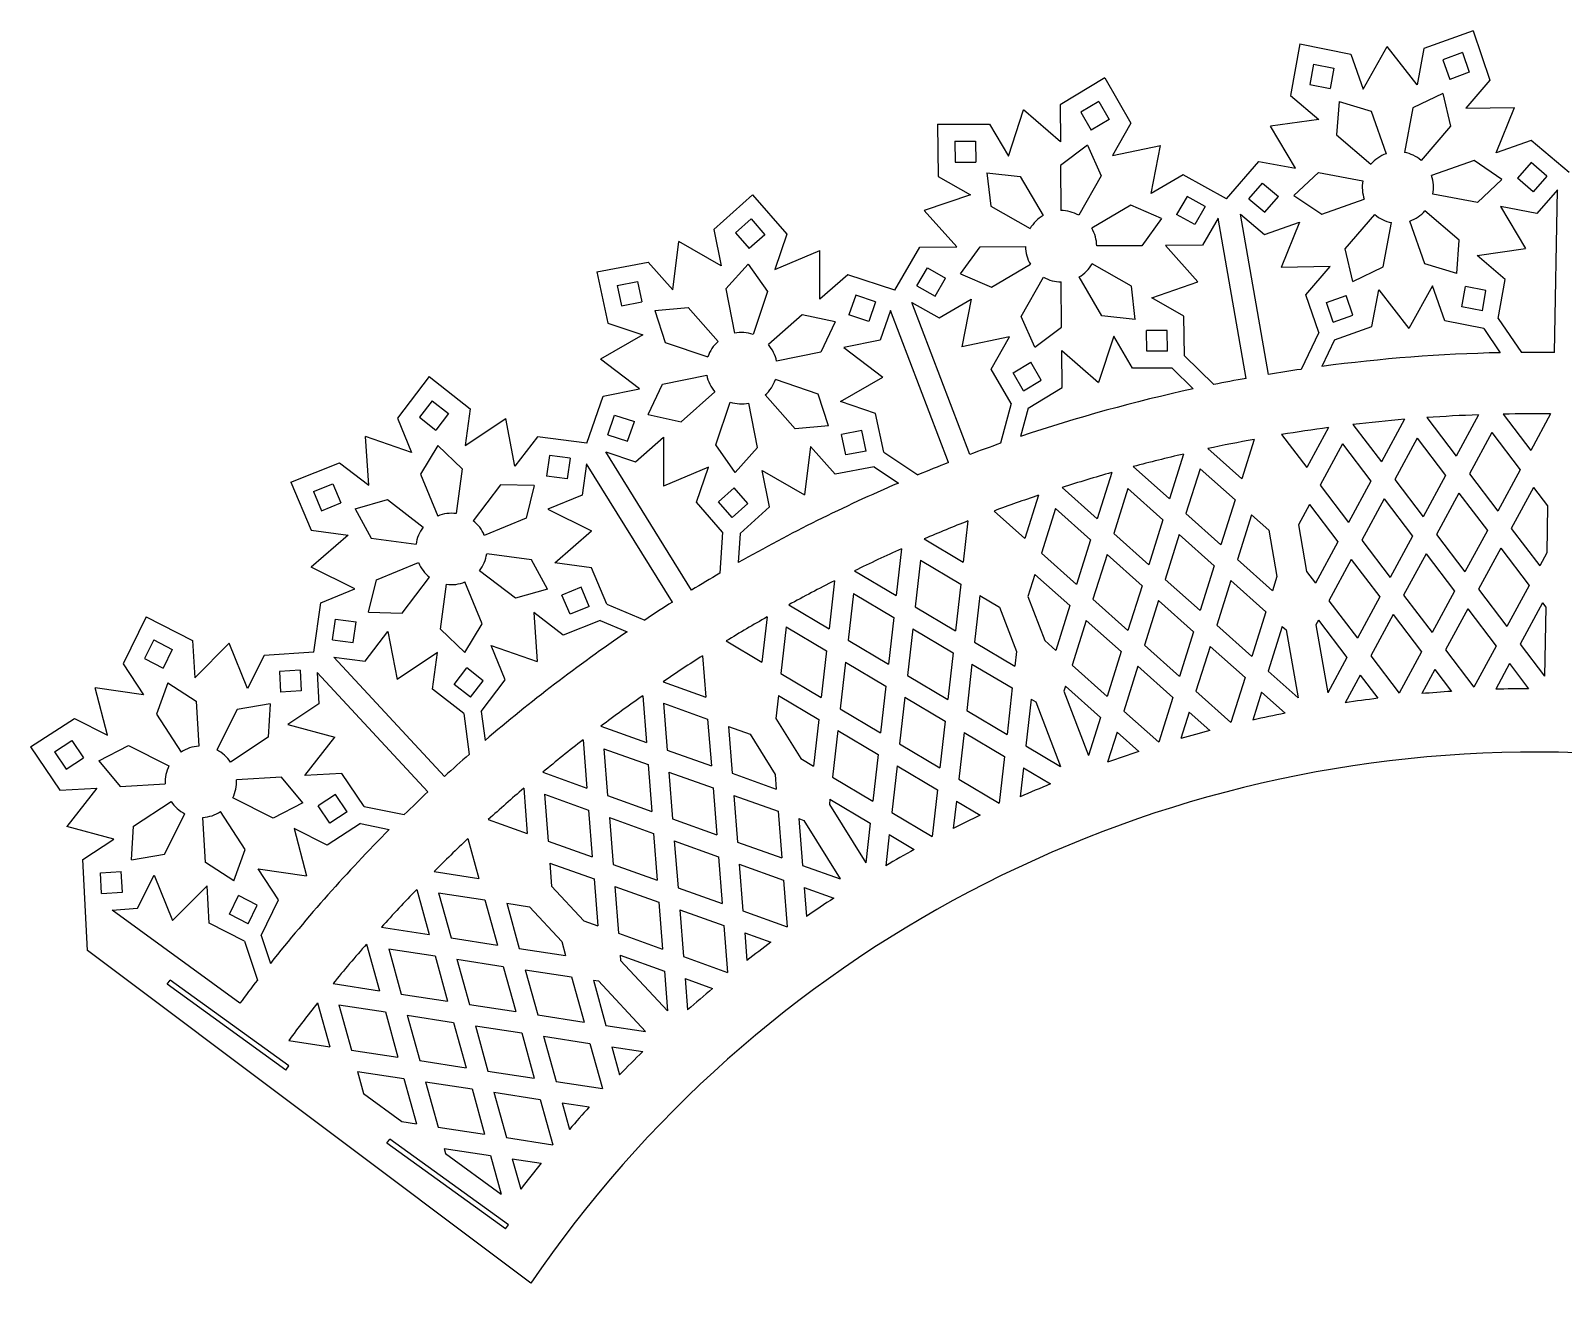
# Model space of a CAD drawing. Extents: x 91 to 334, y 159 to 261.
# Drawn here: x 91 to 212.8, y 160.5 to 260.6 of the extents above; entities that cross this region are included whole.
import ezdxf

# ---------------------------------------------------------------- set-up
doc = ezdxf.new("R2010")
doc.units = 0
doc.layers.get('0').update_dxf_attribs({"linetype": 'CONTINUOUS'})

msp = doc.modelspace()

# ---------------------------------------------------------------- linework, layer by layer
for p, q in [((191.835901, 259.57515), (191.108142, 255.49183)), ((191.835901, 259.57515), (195.905823, 258.775858)), ((205.602889, 260.632473), (201.702751, 259.22107)), ((205.602889, 260.632473), (206.945643, 256.70817)), ((195.905823, 258.775858), (196.884217, 255.996284)), ((196.884217, 255.996284), (198.77498, 259.380054)), ((201.160278, 256.324691), (198.77498, 259.380054)), ((201.702751, 259.22107), (201.160278, 256.324691)), ((204.768342, 258.89128), (203.213476, 258.328596)), ((203.213476, 258.328596), (203.748791, 256.764097)), ((204.768342, 258.89128), (205.303657, 257.32678)), ((192.926545, 257.981815), (192.63641, 256.353919)), ((192.926545, 257.981815), (194.549098, 257.663161)), ((194.549098, 257.663161), (194.258963, 256.035265)), ((205.303657, 257.32678), (203.748791, 256.764097)), ((176.351483, 256.874968), (172.792312, 254.74531)), ((176.351483, 256.874968), (178.418364, 253.278979)), ((192.63641, 256.353919), (194.258963, 256.035265)), ((206.945643, 256.70817), (205.027659, 254.471069)), ((172.792312, 254.74531), (172.812465, 251.798637)), ((175.864506, 255.006526), (174.445573, 254.157496)), ((175.864506, 255.006526), (176.688508, 253.572915)), ((191.108142, 255.49183), (193.345243, 253.573845)), ((194.95527, 255.018022), (194.760449, 252.360514)), ((194.95527, 255.018022), (197.503156, 254.237906)), ((203.215985, 255.652455), (200.817106, 254.492422)), ((203.215985, 255.652455), (203.814328, 253.055864)), ((168.677632, 250.660348), (169.887998, 254.342725)), ((172.812465, 251.798637), (169.887998, 254.342725)), ((174.445573, 254.157496), (175.269576, 252.723885)), ((176.688508, 253.572915), (175.269576, 252.723885)), ((193.345243, 253.573845), (189.506573, 253.035798)), ((197.503156, 254.237906), (198.694683, 250.852828)), ((200.817106, 254.492422), (200.15646, 250.965095)), ((205.027659, 254.471069), (208.903471, 254.525505)), ((207.450098, 250.932096), (208.903471, 254.525505)), ((163.039184, 253.210189), (163.103937, 249.063027)), ((163.039184, 253.210189), (167.186843, 253.202165)), ((167.186843, 253.202165), (168.677632, 250.660348)), ((178.418364, 253.278979), (176.96248, 250.717009)), ((191.491622, 249.706464), (189.506573, 253.035798)), ((194.760449, 252.360514), (197.484881, 250.024715)), ((203.814328, 253.055864), (201.478529, 250.331432)), ((164.413814, 251.854233), (166.067359, 251.851034)), ((164.413814, 251.854233), (164.439629, 250.200886)), ((166.067359, 251.851034), (166.093174, 250.197688)), ((174.958672, 251.531003), (172.825213, 249.934552)), ((174.958672, 251.531003), (176.041478, 249.096289)), ((176.96248, 250.717009), (180.756695, 251.509989)), ((180.015684, 247.705283), (180.756695, 251.509989)), ((210.229672, 251.910489), (207.450098, 250.932096)), ((213.245529, 249.370402), (210.229672, 251.910489)), ((164.439629, 250.200886), (166.093174, 250.197688)), ((172.825213, 249.934552), (172.849756, 246.345975)), ((186.002627, 247.278109), (188.595243, 250.248937)), ((188.595243, 250.248937), (191.491622, 249.706464)), ((205.69172, 250.313157), (202.306642, 249.121629)), ((207.895778, 248.815683), (205.69172, 250.313157)), ((210.21213, 250.155926), (209.124891, 248.91008)), ((211.476861, 249.090714), (210.21213, 250.155926)), ((163.103937, 249.063027), (165.665906, 247.607144)), ((166.970788, 249.331996), (169.620715, 249.052377)), ((166.970788, 249.331996), (167.286626, 246.686142)), ((169.620715, 249.052377), (171.436258, 245.956849)), ((176.041478, 249.096289), (174.268444, 245.976219)), ((182.557501, 249.196072), (180.015684, 247.705283)), ((186.002627, 247.278109), (182.557501, 249.196072)), ((187.793266, 247.271784), (188.880505, 248.51763)), ((188.880505, 248.51763), (190.145236, 247.452418)), ((191.374348, 247.546816), (193.32389, 249.363292)), ((193.32389, 249.363292), (196.851218, 248.702646)), ((207.895778, 248.815683), (205.946236, 246.999207)), ((210.389622, 247.844868), (209.124891, 248.91008)), ((211.476861, 249.090714), (210.389622, 247.844868)), ((148.354512, 247.605064), (145.267088, 244.835416)), ((148.354512, 247.605064), (151.069562, 244.469518)), ((165.665906, 247.607144), (162.000429, 246.346525)), ((182.87507, 247.470399), (182.045527, 246.039986)), ((184.319818, 246.666082), (182.87507, 247.470399)), ((187.793266, 247.271784), (189.057997, 246.206572)), ((189.057997, 246.206572), (190.145236, 247.452418)), ((191.374348, 247.546816), (193.578406, 246.049342)), ((205.946236, 246.999207), (202.418909, 247.659853)), ((212.316413, 247.994559), (210.674883, 246.113562)), ((212.066485, 235.075245), (212.316413, 247.994559)), ((164.584278, 243.457129), (162.000429, 246.346525)), ((167.286626, 246.686142), (170.406696, 244.913107)), ((178.407713, 246.7622), (175.312185, 244.946656)), ((180.85701, 245.712796), (178.407713, 246.7622)), ((183.490275, 245.23567), (182.045527, 246.039986)), ((184.319818, 246.666082), (183.490275, 245.23567)), ((187.130944, 246.060282), (189.040455, 244.45201)), ((189.350746, 233.330647), (187.130944, 246.060282)), ((193.578406, 246.049342), (196.963484, 247.240869)), ((195.455798, 243.306635), (197.791598, 246.031067)), ((204.509678, 244.001984), (201.785246, 246.337784)), ((207.778505, 246.656035), (209.763554, 243.326701)), ((210.674884, 246.113562), (207.778505, 246.656035)), ((145.267088, 244.835416), (145.849118, 241.946726)), ((148.232997, 245.678031), (147.002135, 244.573857)), ((148.232997, 245.678031), (149.315404, 244.427984)), ((180.85701, 245.712796), (179.289889, 243.557702)), ((185.353103, 245.750261), (184.100646, 243.590603)), ((187.572904, 233.020626), (185.353103, 245.750261)), ((189.040455, 244.45201), (191.820029, 245.430403)), ((191.820029, 245.430403), (190.366655, 241.836993)), ((198.453021, 241.870077), (199.113667, 245.397404)), ((201.766971, 242.124592), (200.575444, 245.50967)), ((142.007448, 240.040392), (142.49295, 243.886061)), ((145.849118, 241.946726), (142.49295, 243.886061)), ((147.002135, 244.573857), (148.084542, 243.32381)), ((149.315404, 244.427984), (148.084542, 243.32381)), ((151.069562, 244.469518), (150.12927, 241.676825)), ((184.100646, 243.590603), (181.153974, 243.57045)), ((204.314857, 241.344477), (204.509678, 244.001984)), ((150.12927, 241.676825), (153.702469, 243.179201)), ((153.701039, 239.303007), (153.702469, 243.179201)), ((159.659491, 240.026037), (161.637605, 243.436976)), ((161.637605, 243.436976), (164.584278, 243.457129)), ((164.881242, 241.314783), (166.448363, 243.469877)), ((166.448363, 243.469877), (170.03694, 243.49442)), ((179.289889, 243.557702), (175.701311, 243.533159)), ((181.153974, 243.57045), (183.737823, 240.681054)), ((196.054141, 240.710043), (195.455798, 243.306635)), ((205.924883, 242.788654), (209.763554, 243.326701)), ((208.161984, 240.870669), (205.924883, 242.788654)), ((135.986063, 241.467527), (140.059049, 242.251056)), ((135.986063, 241.467527), (136.840936, 237.408915)), ((140.059049, 242.251056), (142.007448, 240.040392)), ((148.006961, 242.093522), (146.217315, 240.119322)), ((148.006961, 242.093522), (149.534435, 239.910148)), ((155.911703, 241.251405), (153.701039, 239.303007)), ((159.659491, 240.026037), (155.911703, 241.251405)), ((161.418433, 240.361496), (162.247976, 241.791909)), ((162.247976, 241.791909), (163.692724, 240.987592)), ((164.881242, 241.314783), (167.330538, 240.265379)), ((167.330538, 240.265379), (170.426066, 242.080922)), ((178.451626, 240.341437), (175.331555, 242.114471)), ((194.242468, 241.89143), (190.366655, 241.836993)), ((192.324483, 239.654329), (194.242468, 241.89143)), ((196.054141, 240.710043), (198.453021, 241.870077)), ((204.314857, 241.344477), (201.766971, 242.124592)), ((137.594164, 240.398774), (139.21794, 240.711143)), ((137.594164, 240.398774), (137.934976, 238.780729)), ((139.21794, 240.711143), (139.558752, 239.093098)), ((146.217315, 240.119322), (146.926135, 236.601358)), ((161.418433, 240.361496), (162.863181, 239.557179)), ((162.863181, 239.557179), (163.692724, 240.987592)), ((169.696773, 237.931289), (171.469807, 241.05136)), ((172.913038, 237.093026), (172.888495, 240.681604)), ((176.117536, 237.975202), (174.301993, 241.070729)), ((178.767463, 237.695582), (178.451626, 240.341437)), ((180.072345, 239.420435), (183.737823, 240.681054)), ((197.567376, 237.141429), (198.109849, 240.037808)), ((198.109849, 240.037808), (200.495146, 236.982445)), ((202.385909, 240.366215), (200.495146, 236.982445)), ((203.364303, 237.586641), (202.385909, 240.366215)), ((204.721028, 238.699338), (205.011163, 240.327233)), ((206.633717, 240.00858), (205.011163, 240.327233)), ((206.343582, 238.380684), (206.633717, 240.00858)), ((207.609469, 237.770604), (208.161984, 240.870669)), ((137.934976, 238.780729), (139.558752, 239.093098)), ((149.534435, 239.910148), (148.38931, 236.509092)), ((156.552709, 239.618031), (156.011341, 238.055616)), ((158.124383, 239.10416), (156.552709, 239.618031)), ((158.124383, 239.10416), (157.583015, 237.541745)), ((160.999448, 239.045877), (163.18075, 237.831507)), ((165.60741, 226.973684), (160.999448, 239.045877)), ((163.18075, 237.831506), (165.722567, 239.322296)), ((165.722567, 239.322296), (164.981556, 235.517589)), ((182.634315, 237.964551), (180.072345, 239.420435)), ((193.343904, 236.674991), (192.324483, 239.654329)), ((193.96647, 239.035719), (195.521336, 239.598402)), ((194.501784, 237.471219), (193.96647, 239.035719)), ((196.056651, 238.033902), (195.521336, 239.598402)), ((140.585422, 238.410767), (143.240017, 238.641911)), ((140.585422, 238.410767), (141.400307, 235.873788)), ((143.240017, 238.641911), (145.612855, 235.949676)), ((152.302559, 238.070438), (149.610323, 235.6976)), ((154.907089, 237.507658), (152.302559, 238.070438)), ((154.907089, 237.507658), (153.779969, 235.09314)), ((157.583015, 237.541745), (156.011341, 238.055616)), ((159.313429, 238.402325), (158.496063, 236.043367)), ((163.92136, 226.330121), (159.313429, 238.402325)), ((170.779579, 235.496575), (169.696773, 237.931289)), ((178.767463, 237.695582), (176.117536, 237.975202)), ((182.683475, 234.816019), (182.634315, 237.964551)), ((194.501784, 237.471219), (196.056651, 238.033902)), ((206.454196, 236.979817), (203.364303, 237.586641)), ((206.343582, 238.380684), (204.721028, 238.699338)), ((207.609469, 237.770604), (209.450498, 235.081021)), ((139.63363, 236.468623), (136.276032, 234.531763)), ((136.840936, 237.408915), (139.63363, 236.468623)), ((168.775771, 236.31057), (164.981556, 235.517589)), ((167.319888, 233.7486), (168.775771, 236.31057)), ((170.779579, 235.496575), (172.913038, 237.093026)), ((177.060619, 236.367231), (175.850253, 232.684854)), ((178.551408, 233.825413), (177.060619, 236.367231)), ((181.298622, 236.826692), (179.645077, 236.829891)), ((179.670892, 235.176544), (179.645077, 236.829891)), ((181.324438, 235.173345), (181.298622, 236.826692)), ((193.343904, 236.674991), (191.935054, 233.735577)), ((194.606383, 236.069889), (197.567376, 237.141429)), ((206.454196, 236.979817), (207.770781, 235.056401)), ((141.400307, 235.873788), (144.801362, 234.728662)), ((153.779969, 235.09314), (150.262006, 234.38432)), ((158.496064, 236.043366), (155.607374, 235.461336)), ((155.607374, 235.461336), (158.69507, 233.118044)), ((172.925787, 235.228941), (175.850253, 232.684854)), ((172.945939, 232.282268), (172.925787, 235.228941)), ((181.324438, 235.173345), (179.670892, 235.176544)), ((194.606383, 236.069889), (193.598854, 233.967789)), ((139.363728, 232.188471), (136.276032, 234.531763)), ((169.049743, 233.454664), (170.468675, 234.303694)), ((171.292678, 232.870082), (170.468675, 234.303694)), ((182.683475, 234.816019), (185.004072, 232.526948)), ((122.640667, 233.163396), (120.138445, 229.855523)), ((122.640667, 233.163396), (125.904127, 230.60352)), ((141.191133, 232.556667), (144.709096, 233.265487)), ((153.570795, 231.776019), (150.16974, 232.921145)), ((155.337472, 231.181184), (158.69507, 233.118044)), ((168.889067, 231.018518), (167.319888, 233.7486)), ((169.873745, 232.021052), (169.049743, 233.454664)), ((169.873745, 232.021052), (171.292678, 232.870082)), ((181.700319, 233.819322), (178.551408, 233.825413)), ((181.700319, 233.819322), (183.359876, 232.18231)), ((135.184099, 227.880726), (136.475038, 231.606441)), ((136.475038, 231.606441), (139.363728, 232.188471)), ((140.064012, 230.142148), (141.191133, 232.556667)), ((142.668543, 229.579369), (145.360779, 231.952207)), ((151.731085, 229.007895), (149.358248, 231.700131)), ((154.38568, 229.23904), (153.570795, 231.776019)), ((170.24381, 230.665428), (172.945939, 232.282268)), ((122.88908, 231.248582), (121.891521, 229.929834)), ((122.88908, 231.248582), (124.190122, 230.228038)), ((124.190122, 230.228038), (123.192563, 228.909289)), ((125.904127, 230.60352), (125.513986, 227.682719)), ((145.436667, 227.739659), (146.581792, 231.140715)), ((148.753787, 227.530485), (148.044968, 231.048448)), ((158.130166, 230.240892), (155.337472, 231.181184)), ((158.779187, 227.159586), (158.130166, 230.240892)), ((168.889067, 231.018518), (168.067041, 227.864549)), ((170.24381, 230.665428), (169.65595, 228.409914)), ((211.767504, 230.196962), (210.196264, 227.30261)), ((120.138445, 229.855523), (121.260973, 227.130965)), ((121.891521, 229.929834), (123.192563, 228.909289)), ((125.513986, 227.682719), (128.734865, 229.839296)), ((129.473079, 226.034047), (128.734865, 229.839296)), ((136.846719, 228.545646), (137.388087, 230.108062)), ((137.388087, 230.108062), (138.959761, 229.594191)), ((138.418393, 228.031776), (138.959761, 229.594191)), ((140.064012, 230.142148), (142.668543, 229.579369)), ((154.38568, 229.23904), (151.731085, 229.007895)), ((194.110415, 229.111337), (192.385956, 225.934743)), ((196.06448, 229.357265), (198.322726, 226.390699)), ((200.1573, 229.770135), (198.322726, 226.390699)), ((201.930386, 229.906311), (204.259495, 226.846654)), ((206.038252, 230.123271), (204.259495, 226.846654)), ((208.006954, 230.178619), (210.196264, 227.30261)), ((121.260973, 227.130965), (117.596423, 228.394277)), ((117.853634, 224.526626), (117.596423, 228.394277)), ((131.271352, 228.368463), (129.473079, 226.034047)), ((135.184099, 227.880726), (131.271352, 228.368463)), ((136.846719, 228.545646), (138.418393, 228.031776)), ((139.059399, 226.398402), (141.270062, 228.3468)), ((141.270062, 228.3468), (141.268633, 224.470605)), ((157.036126, 228.869078), (155.41235, 228.556709)), ((155.753162, 226.938664), (155.41235, 228.556709)), ((157.376938, 227.251033), (157.036126, 228.869078)), ((188.210225, 228.174903), (187.220122, 225.033922)), ((190.391167, 228.555217), (192.385956, 225.934743)), ((195.227417, 227.815328), (193.44866, 224.538712)), ((195.227417, 227.815328), (197.485663, 224.848762)), ((201.164187, 228.271284), (199.38543, 224.994668)), ((201.164187, 228.271284), (203.422433, 225.304718)), ((207.100956, 228.727239), (205.322199, 225.450623)), ((207.100956, 228.727239), (209.359202, 225.760673)), ((123.35116, 227.686802), (121.971092, 225.407391)), ((123.35116, 227.686802), (125.26718, 225.835001)), ((132.212245, 226.88741), (131.978949, 225.250403)), ((133.853094, 226.682873), (132.212245, 226.88741)), ((133.853094, 226.682873), (133.619798, 225.045865)), ((143.513231, 216.203091), (136.686462, 227.174252)), ((136.686462, 227.174252), (139.059399, 226.398402)), ((146.964141, 225.556285), (145.436667, 227.739659)), ((146.964141, 225.556285), (148.753787, 227.530485)), ((152.963655, 227.609415), (152.478152, 223.763746)), ((154.912052, 225.398751), (152.963655, 227.609415)), ((157.376938, 227.251033), (155.753162, 226.938664)), ((158.779187, 227.159586), (161.493695, 225.35551)), ((182.600297, 227.009373), (181.479428, 223.453555)), ((184.522267, 227.43935), (187.220122, 225.033922)), ((111.670569, 224.778597), (115.519217, 226.324898)), ((115.519217, 226.324898), (117.853634, 224.526626)), ((121.971092, 225.407391), (123.338153, 222.089314)), ((125.26718, 225.835001), (124.79205, 222.277932)), ((135.154212, 226.220814), (134.801977, 223.749235)), ((141.980981, 215.249654), (135.154212, 226.220814)), ((144.841832, 225.972982), (141.268633, 224.470605)), ((143.90154, 223.180289), (144.841832, 225.972982)), ((149.704014, 222.814391), (149.121984, 225.703081)), ((149.121984, 225.703081), (152.478152, 223.763746)), ((158.004272, 225.993608), (154.912052, 225.398751)), ((158.004272, 225.993608), (159.945512, 224.703449)), ((176.894776, 225.540587), (175.738734, 221.873187)), ((178.609301, 226.012582), (181.479428, 223.453555)), ((183.909851, 225.841764), (182.788982, 222.285946)), ((183.909851, 225.841764), (186.692654, 223.360596)), ((205.322199, 225.450623), (207.580445, 222.484057)), ((209.359202, 225.760673), (207.580445, 222.484057)), ((111.670569, 224.778597), (113.28416, 220.957673)), ((113.453053, 224.036322), (114.987392, 224.652785)), ((114.987392, 224.652785), (115.630682, 223.1295)), ((128.33548, 224.557278), (126.145471, 221.714331)), ((130.999542, 224.501811), (128.33548, 224.557278)), ((130.999542, 224.501811), (130.353845, 221.916588)), ((133.619798, 225.045865), (131.978949, 225.250403)), ((145.655699, 223.221822), (146.886561, 224.325997)), ((147.968968, 223.07595), (146.886561, 224.325997)), ((172.955931, 224.354356), (175.738734, 221.873187)), ((178.169157, 224.261397), (177.048289, 220.705579)), ((178.169157, 224.261397), (180.95196, 221.780228)), ((193.44866, 224.538712), (195.706906, 221.572146)), ((197.485663, 224.848762), (195.706906, 221.572146)), ((199.38543, 224.994668), (201.643675, 222.028102)), ((203.422433, 225.304718), (201.643675, 222.028102)), ((210.421906, 224.364642), (208.643149, 221.088026)), ((210.421877, 224.364628), (211.533318, 222.904568)), ((113.453053, 224.036322), (114.096343, 222.513037)), ((114.096343, 222.513037), (115.630682, 223.1295)), ((116.768685, 222.655605), (119.330402, 223.389026)), ((119.330402, 223.389026), (122.173349, 221.199017)), ((134.801977, 223.749235), (132.077419, 222.626707)), ((145.96281, 220.799776), (143.90154, 223.180289)), ((146.738106, 221.971776), (145.655699, 223.221822)), ((146.738106, 221.971776), (147.968968, 223.07595)), ((171.084694, 223.740093), (169.998041, 220.29282)), ((186.692654, 223.360596), (185.571786, 219.804778)), ((192.611598, 222.996775), (191.736145, 221.38412)), ((192.611598, 222.996775), (194.869844, 220.030209)), ((198.548367, 223.452731), (196.76961, 220.176115)), ((198.548367, 223.452731), (200.806613, 220.486165)), ((204.485137, 223.908686), (202.706379, 220.63207)), ((204.485137, 223.908686), (206.743382, 220.94212)), ((211.533318, 222.904568), (211.46072, 219.151834)), ((116.768685, 222.655605), (118.052679, 220.320726)), ((130.353845, 221.916588), (127.035768, 220.549528)), ((132.077419, 222.626707), (135.555509, 220.915632)), ((147.360035, 220.711669), (149.704014, 222.814391)), ((165.471587, 221.695055), (165.099002, 218.422862)), ((167.539891, 222.484525), (169.998041, 220.29282)), ((172.428464, 222.68103), (171.307595, 219.125211)), ((172.428464, 222.68103), (175.211267, 220.199861)), ((180.95196, 221.780228), (179.831092, 218.22441)), ((182.788982, 222.285946), (185.571786, 219.804778)), ((188.002209, 222.192987), (186.88134, 218.637169)), ((188.002209, 222.192987), (189.371824, 220.971828)), ((116.204961, 220.567532), (113.278626, 218.025594)), ((113.28416, 220.957673), (116.204961, 220.567532)), ((132.629173, 218.373695), (135.555509, 220.915632)), ((145.96281, 220.799776), (145.757671, 217.546635)), ((147.360035, 220.711669), (147.213331, 218.385209)), ((177.048289, 220.705579), (179.831092, 218.22441)), ((182.261515, 220.61262), (181.140646, 217.056802)), ((182.261515, 220.61262), (185.044318, 218.131451)), ((189.371824, 220.971828), (190.01662, 217.27419)), ((191.736145, 221.38412), (192.380941, 217.686482)), ((200.806613, 220.486165), (199.027856, 217.209549)), ((202.706379, 220.63207), (204.964625, 217.665504)), ((206.743382, 220.94212), (204.964625, 217.665504)), ((208.643149, 221.088026), (210.901395, 218.12146)), ((118.052679, 220.320726), (121.609749, 219.845596)), ((160.187122, 219.480514), (159.765329, 215.776154)), ((161.991737, 220.26932), (165.099002, 218.422862)), ((175.211267, 220.199861), (174.090398, 216.644043)), ((194.869844, 220.030209), (193.091087, 216.753593)), ((196.76961, 220.176115), (199.027856, 217.209549)), ((207.806086, 219.546089), (206.027329, 216.269473)), ((207.806086, 219.546089), (210.064332, 216.579523)), ((116.756715, 216.31452), (113.278626, 218.025594)), ((118.480289, 217.024638), (121.798366, 218.391699)), ((130.781455, 218.6205), (127.224386, 219.09563)), ((132.065449, 216.285622), (130.781455, 218.6205)), ((135.549974, 217.983553), (132.629173, 218.373695)), ((161.695407, 218.584232), (161.273614, 214.879872)), ((161.695407, 218.584232), (164.900511, 216.679634)), ((171.307595, 219.125211), (174.090398, 216.644043)), ((176.520821, 219.032252), (175.399953, 215.476434)), ((176.520821, 219.032252), (179.303624, 216.551084)), ((185.044318, 218.131451), (183.923449, 214.575633)), ((186.88134, 218.637169), (189.664143, 216.156)), ((195.932548, 218.634178), (194.153791, 215.357562)), ((195.932548, 218.634178), (198.190794, 215.667612)), ((201.869317, 219.090133), (200.09056, 215.813517)), ((201.869317, 219.090133), (204.127563, 216.123567)), ((211.46072, 219.151834), (210.901357, 218.121445)), ((117.834593, 214.439416), (118.480289, 217.024638)), ((120.498654, 214.383948), (122.688663, 217.226895)), ((126.863042, 213.533835), (125.495982, 216.851912)), ((129.503732, 215.5522), (126.660785, 217.742209)), ((136.775016, 215.082701), (135.549974, 217.983553)), ((154.866685, 216.950048), (154.431657, 213.129447)), ((156.459649, 217.740519), (159.765329, 215.776154)), ((170.78016, 217.451882), (170.228503, 215.70181)), ((170.780127, 217.451885), (173.562931, 214.970717)), ((181.140646, 217.056802), (183.923449, 214.575633)), ((186.353872, 216.963843), (185.233004, 213.408024)), ((186.353872, 216.963843), (189.136675, 214.482674)), ((190.01662, 217.27419), (189.664143, 216.156)), ((192.380941, 217.686482), (193.091087, 216.753593)), ((114.032157, 215.191991), (116.756715, 216.31452)), ((123.566954, 213.106225), (124.042084, 216.663294)), ((132.065449, 216.285622), (129.503732, 215.5522)), ((134.737791, 216.428189), (133.203452, 215.811726)), ((133.846742, 214.288441), (133.203452, 215.811726)), ((135.381081, 214.904904), (134.737791, 216.428189)), ((156.361734, 215.937525), (155.939941, 212.233165)), ((156.361734, 215.937525), (159.566838, 214.032926)), ((164.900511, 216.679634), (164.478718, 212.975274)), ((166.408795, 215.783352), (165.987002, 212.078992)), ((166.408774, 215.783328), (167.986232, 214.845938)), ((170.228503, 215.70181), (171.566999, 212.195143)), ((179.303624, 216.551084), (178.182756, 212.995266)), ((198.190794, 215.667612), (196.412037, 212.390996)), ((200.09056, 215.813517), (202.348806, 212.846951)), ((204.127563, 216.123567), (202.348806, 212.846951)), ((206.027329, 216.269473), (208.285575, 213.302907)), ((210.064332, 216.579523), (208.285575, 213.302907)), ((113.475842, 211.288409), (114.032157, 215.191991)), ((117.834593, 214.439416), (120.498654, 214.383948)), ((130.9805, 214.414601), (131.237711, 210.546949)), ((133.314917, 212.616328), (130.9805, 214.414601)), ((135.381081, 214.904904), (133.846742, 214.288441)), ((136.775016, 215.082701), (139.784137, 213.829622)), ((151.226552, 215.034045), (154.431657, 213.129447)), ((161.273614, 214.879872), (164.478718, 212.975274)), ((167.986232, 214.845938), (169.32472, 211.339267)), ((173.562931, 214.970717), (172.442062, 211.414898)), ((175.399953, 215.476434), (178.182756, 212.995266)), ((180.613179, 215.383475), (179.49231, 211.827657)), ((180.613179, 215.383475), (183.395982, 212.902307)), ((189.136675, 214.482674), (188.015807, 210.926856)), ((194.153791, 215.357562), (196.412037, 212.390996)), ((205.190267, 214.727536), (203.41151, 211.45092)), ((205.190267, 214.727536), (207.448513, 211.76097)), ((211.127036, 215.183492), (209.348279, 211.906875)), ((211.126995, 215.183477), (211.377583, 214.854289)), ((211.377583, 214.854289), (211.271683, 209.380099)), ((100.154895, 214.080641), (98.329814, 210.356099)), ((100.154895, 214.080641), (103.846841, 212.190489)), ((114.98104, 212.258353), (115.214337, 213.895361)), ((115.214337, 213.895361), (116.855186, 213.690823)), ((116.621889, 212.053816), (116.855186, 213.690823)), ((125.482975, 211.254424), (126.863042, 213.533835)), ((136.236819, 213.790283), (133.314917, 212.616328)), ((136.236819, 213.790283), (138.388769, 212.894153)), ((149.506901, 214.074019), (149.097984, 210.482739)), ((151.028061, 213.290817), (150.606268, 209.586457)), ((151.028061, 213.290817), (154.233166, 211.386218)), ((159.566838, 214.032926), (159.145045, 210.328566)), ((174.872485, 213.803108), (173.751616, 210.24729)), ((174.872485, 213.803108), (177.655288, 211.32194)), ((185.233004, 213.408024), (188.015807, 210.926856)), ((190.44623, 213.315066), (189.325361, 209.759247)), ((190.44623, 213.315066), (190.755026, 213.039741)), ((193.316728, 213.815625), (193.119347, 213.452032)), ((193.119347, 213.452032), (194.059925, 208.058213)), ((193.316728, 213.815625), (195.574974, 210.849059)), ((199.253498, 214.27158), (197.47474, 210.994964)), ((199.253498, 214.27158), (201.511744, 211.305014)), ((100.764107, 212.248406), (100.036502, 210.763545)), ((100.764107, 212.248406), (102.235973, 211.49486)), ((103.846841, 212.190489), (104.021179, 209.248909)), ((104.021179, 209.248909), (106.771391, 211.980433)), ((108.222114, 208.385952), (106.771391, 211.980433)), ((114.98104, 212.258353), (116.621889, 212.053816)), ((117.562782, 210.572763), (119.361055, 212.90718)), ((119.361055, 212.90718), (120.099269, 209.10193)), ((125.482975, 211.254424), (123.566954, 213.106225)), ((146.266801, 212.165139), (149.097984, 210.482739)), ((155.939941, 212.233165), (159.145045, 210.328566)), ((161.075123, 213.136644), (160.65333, 209.432285)), ((161.075123, 213.136644), (164.280227, 211.232046)), ((165.987002, 212.078992), (169.192107, 210.174394)), ((171.566999, 212.195143), (172.442102, 211.414897)), ((183.395982, 212.902307), (182.275113, 209.346489)), ((190.755026, 213.039741), (191.695603, 207.645922)), ((100.036502, 210.763545), (101.508368, 210.009999)), ((102.235973, 211.49486), (101.508368, 210.009999)), ((109.541923, 211.020604), (108.222114, 208.385952)), ((113.475842, 211.288409), (109.541923, 211.020604)), ((123.880154, 201.414608), (115.085403, 210.881577)), ((115.085403, 210.881577), (117.562782, 210.572763)), ((123.320148, 211.258507), (120.099269, 209.10193)), ((122.930008, 208.337706), (123.320148, 211.258507)), ((127.573161, 211.810261), (131.237711, 210.546949)), ((128.695689, 209.085703), (127.573161, 211.810261)), ((144.387135, 210.995523), (144.645759, 207.712356)), ((154.233166, 211.386218), (153.811373, 207.681859)), ((164.280227, 211.232046), (163.858434, 207.527686)), ((169.32472, 211.339267), (169.192078, 210.174366)), ((177.655288, 211.32194), (176.534419, 207.766121)), ((179.49231, 211.827657), (182.275113, 209.346489)), ((184.705536, 211.734698), (183.584668, 208.17888)), ((184.705536, 211.734698), (187.488339, 209.25353)), ((195.574974, 210.849059), (194.059925, 208.058213)), ((197.47474, 210.994964), (199.732986, 208.028398)), ((201.511744, 211.305014), (199.732986, 208.028398)), ((203.41151, 211.45092), (205.669756, 208.484354)), ((207.448513, 211.76097), (205.669756, 208.484354)), ((209.348234, 211.906863), (211.271683, 209.380099)), ((98.329814, 210.356099), (99.951584, 207.895785)), ((112.397856, 209.858599), (110.748126, 209.746292)), ((110.748126, 209.746292), (110.831469, 208.094845)), ((112.397856, 209.858599), (112.481199, 208.207152)), ((122.557959, 200.186301), (113.763233, 209.653293)), ((113.763233, 209.653293), (113.889065, 207.159914)), ((124.644012, 208.713188), (125.641571, 210.031937)), ((126.942613, 209.011392), (125.641571, 210.031937)), ((150.606268, 209.586457), (153.811373, 207.681859)), ((155.74145, 210.489937), (155.319657, 206.785577)), ((155.74145, 210.489937), (158.946555, 208.585338)), ((165.788512, 210.335764), (165.366719, 206.631405)), ((165.788512, 210.335764), (168.993616, 208.431166)), ((173.751616, 210.24729), (176.534419, 207.766121)), ((178.964842, 210.154331), (177.843974, 206.598513)), ((178.964842, 210.154331), (181.747646, 207.673162)), ((189.325361, 209.759247), (191.695603, 207.645922)), ((202.574448, 209.908983), (201.528173, 207.981659)), ((202.574448, 209.908983), (203.90276, 208.164032)), ((208.511217, 210.364939), (207.407124, 208.33111)), ((208.511217, 210.364939), (210.024627, 208.376834)), ((99.951584, 207.895785), (96.113312, 208.436662)), ((97.103775, 204.689147), (96.113312, 208.436662)), ((101.897311, 208.840233), (100.977528, 206.339374)), ((101.897311, 208.840233), (104.131466, 207.388046)), ((125.407632, 206.394243), (122.930008, 208.337706)), ((125.945054, 207.692644), (124.644012, 208.713188)), ((125.945054, 207.692644), (126.942613, 209.011392)), ((126.795998, 206.574359), (128.695689, 209.085703)), ((141.243262, 208.931996), (144.645759, 207.712356)), ((158.946555, 208.585338), (158.524762, 204.880979)), ((160.65333, 209.432285), (163.858434, 207.527686)), ((168.993616, 208.431166), (168.571823, 204.726806)), ((173.224192, 208.573963), (173.099815, 208.179389)), ((173.224149, 208.573964), (176.006952, 206.092795)), ((187.488339, 209.25353), (186.367471, 205.697712)), ((196.637678, 209.453027), (195.445608, 207.257136)), ((196.637678, 209.453027), (198.039394, 207.61165)), ((104.131466, 207.388046), (104.343783, 203.805671)), ((110.012893, 207.173128), (107.387194, 206.719254)), ((110.012893, 207.173128), (109.87234, 204.512199)), ((112.481199, 208.207152), (110.831469, 208.094845)), ((113.889066, 207.159914), (111.428752, 205.538142)), ((139.622315, 207.813346), (139.915097, 204.096564)), ((141.273907, 207.221325), (141.566688, 203.504543)), ((141.273907, 207.221325), (144.783539, 205.963282)), ((150.407777, 207.843229), (150.200183, 206.020051)), ((150.407777, 207.843229), (153.612882, 205.938631)), ((160.454839, 207.689057), (160.033046, 203.984697)), ((160.454839, 207.689057), (163.659943, 205.784458)), ((170.501901, 207.534884), (170.080107, 203.830524)), ((170.501868, 207.534855), (170.857525, 207.323509)), ((170.857525, 207.323509), (172.810004, 202.208258)), ((173.099815, 208.179389), (175.052307, 203.064143)), ((181.747646, 207.673162), (180.626777, 204.117344)), ((183.584668, 208.17888), (186.367471, 205.697712)), ((188.797894, 208.085921), (188.102159, 205.878789)), ((188.797894, 208.085921), (190.662846, 206.423115)), ((90.98623, 203.756713), (94.469122, 206.008956)), ((94.469122, 206.008956), (97.103775, 204.689147)), ((100.977528, 206.339374), (102.952587, 203.343103)), ((107.387194, 206.719254), (105.779877, 203.510668)), ((125.407632, 206.394243), (125.82696, 203.161998)), ((126.795998, 206.574359), (127.095874, 204.262867)), ((144.783539, 205.963282), (145.07632, 202.2465)), ((150.200183, 206.020051), (152.183187, 202.833206)), ((153.612882, 205.938631), (153.191089, 202.234271)), ((155.319657, 206.785577), (158.524762, 204.880979)), ((165.366719, 206.631405), (168.571823, 204.726806)), ((176.006952, 206.092795), (175.052307, 203.064143)), ((177.843974, 206.598513), (180.626777, 204.117344)), ((183.0572, 206.505554), (182.397899, 204.414002)), ((183.0572, 206.505554), (184.69406, 205.046117)), ((111.428752, 205.538142), (115.169426, 204.522151)), ((136.295333, 205.394084), (139.915097, 204.096564)), ((146.43513, 205.371262), (148.16247, 204.75209)), ((146.43513, 205.371262), (146.727912, 201.65448)), ((148.16247, 204.75209), (150.145474, 201.565245)), ((155.121166, 205.042349), (154.699373, 201.337989)), ((155.121166, 205.042349), (158.326271, 203.137751)), ((163.659943, 205.784458), (163.23815, 202.080098)), ((165.168228, 204.888176), (164.746435, 201.183817)), ((165.168228, 204.888176), (168.373332, 202.983578)), ((177.316506, 204.925186), (176.565333, 202.542182)), ((177.316506, 204.925186), (179.04382, 203.3851)), ((90.98623, 203.756713), (93.299237, 200.313874)), ((92.877598, 203.368188), (94.266121, 204.266088)), ((94.266121, 204.266088), (95.188246, 202.893534)), ((96.395764, 202.645485), (98.770473, 203.854227)), ((98.770473, 203.854227), (101.979059, 202.24691)), ((109.87234, 204.512199), (106.87607, 202.537141)), ((112.781876, 201.468548), (115.169426, 204.522151)), ((134.882465, 204.314185), (135.184434, 200.480771)), ((136.543244, 203.605533), (140.052876, 202.34749)), ((136.543244, 203.605533), (136.836026, 199.888751)), ((141.566688, 203.504543), (145.07632, 202.2465)), ((160.033046, 203.984697), (163.23815, 202.080098)), ((170.080107, 203.830524), (172.810004, 202.208258)), ((92.877598, 203.368188), (93.799723, 201.995633)), ((93.799723, 201.995633), (95.188246, 202.893534)), ((96.395764, 202.645485), (98.101681, 200.5985)), ((140.052876, 202.34749), (140.345658, 198.630708)), ((152.183187, 202.833206), (153.191089, 202.234271)), ((158.326271, 203.137751), (157.904478, 199.433391)), ((159.834555, 202.241469), (159.412762, 198.537109)), ((159.834555, 202.241469), (163.03966, 200.33687)), ((168.373332, 202.983578), (167.951539, 199.279218)), ((110.921013, 201.35826), (107.338638, 201.145945)), ((112.62693, 199.311275), (110.921013, 201.35826)), ((115.723456, 201.642886), (112.781876, 201.468548)), ((117.479496, 199.029076), (115.723456, 201.642886)), ((131.674802, 201.738814), (135.184434, 200.480771)), ((141.704468, 201.755469), (141.997249, 198.038687)), ((141.704468, 201.755469), (145.2141, 200.497426)), ((146.727912, 201.65448), (150.237544, 200.396437)), ((150.145474, 201.565245), (150.237544, 200.396437)), ((154.699373, 201.337989), (157.904478, 199.433391)), ((164.746435, 201.183817), (167.951539, 199.279218)), ((169.881617, 202.087296), (169.619806, 199.787963)), ((169.881617, 202.087296), (172.029583, 200.810891)), ((93.299237, 200.313874), (96.240818, 200.488212)), ((96.240818, 200.488212), (93.853268, 197.43461)), ((98.101681, 200.5985), (101.684057, 200.810816)), ((115.222971, 199.961127), (113.834448, 199.063227)), ((116.145096, 198.588572), (115.222971, 199.961127)), ((130.169927, 200.468301), (130.453772, 196.864978)), ((131.812582, 199.98974), (135.322214, 198.731697)), ((131.812582, 199.98974), (132.105363, 196.272958)), ((136.836026, 199.888751), (140.345658, 198.630708)), ((145.2141, 200.497426), (145.506882, 196.780644)), ((146.865692, 199.905406), (150.375324, 198.647363)), ((146.865692, 199.905406), (147.158473, 196.188624)), ((163.03966, 200.33687), (162.617867, 196.632511)), ((99.150354, 197.444561), (102.146624, 199.41962)), ((108.045166, 195.617387), (106.070107, 198.613657)), ((110.252221, 198.102533), (107.043635, 199.70985)), ((112.62693, 199.311275), (110.252221, 198.102533)), ((114.756573, 197.690672), (113.834448, 199.063227)), ((116.145096, 198.588572), (114.756573, 197.690672)), ((117.479496, 199.029076), (120.672163, 198.373238)), ((135.322214, 198.731697), (135.614995, 195.014915)), ((150.375324, 198.647363), (150.668105, 194.930581)), ((154.500882, 199.594761), (154.454078, 199.183704)), ((154.454078, 199.183704), (157.346726, 194.534988)), ((154.500882, 199.594761), (157.705987, 197.690163)), ((159.412762, 198.537109), (162.617867, 196.632511)), ((164.547944, 199.440589), (164.299843, 197.261664)), ((164.547944, 199.440589), (166.433204, 198.320293)), ((97.593942, 196.418618), (93.853268, 197.43461)), ((99.0098, 194.783632), (99.150354, 197.444561)), ((101.6355, 195.237507), (103.242817, 198.446093)), ((104.891227, 194.568714), (104.678912, 198.15109)), ((117.19779, 197.657712), (114.553571, 195.947804)), ((117.19779, 197.657712), (119.480979, 197.188698)), ((127.353588, 197.976252), (130.453772, 196.864978)), ((136.973805, 198.139677), (137.266587, 194.422895)), ((136.973805, 198.139677), (140.483437, 196.881634)), ((141.997249, 198.038687), (145.506882, 196.780644)), ((152.026915, 198.055343), (152.319697, 194.338561)), ((152.026915, 198.055343), (152.416364, 197.915743)), ((152.416364, 197.915743), (155.309013, 193.267028)), ((157.705987, 197.690163), (157.346726, 194.534988)), ((95.133628, 194.796847), (97.593942, 196.418618)), ((114.553571, 195.947804), (111.918919, 197.267613)), ((111.918919, 197.267613), (112.909382, 193.520098)), ((125.73163, 196.469468), (126.611961, 193.29597)), ((132.105363, 196.272958), (135.614995, 195.014915)), ((140.483437, 196.881634), (140.776219, 193.164852)), ((142.135029, 196.289613), (145.644661, 195.031571)), ((142.135029, 196.289613), (142.427811, 192.572831)), ((147.158473, 196.188624), (150.668105, 194.930581)), ((159.214271, 196.793881), (158.931598, 194.311329)), ((159.214271, 196.793881), (161.203712, 195.611678)), ((99.0098, 194.783632), (101.6355, 195.237507)), ((107.125383, 193.116527), (108.045166, 195.617387)), ((145.644661, 195.031571), (145.937443, 191.314789)), ((95.498038, 187.576066), (95.133628, 194.796847)), ((96.541495, 193.749608), (98.191225, 193.861915)), ((96.624838, 192.098162), (96.541495, 193.749608)), ((98.274568, 192.210469), (98.191225, 193.861915)), ((107.125383, 193.116527), (104.891227, 194.568714)), ((110.692881, 191.600661), (109.071109, 194.060976)), ((109.071109, 194.060976), (112.909382, 193.520098)), ((123.039259, 193.843975), (126.611961, 193.29597)), ((132.243143, 194.523884), (135.752775, 193.265841)), ((132.243174, 194.523893), (132.387275, 192.6946)), ((137.266587, 194.422895), (140.776219, 193.164852)), ((147.296253, 194.43955), (147.589035, 190.722768)), ((147.296253, 194.43955), (150.805885, 193.181507)), ((152.319697, 194.338561), (155.309013, 193.267028)), ((99.480771, 190.936156), (100.80058, 193.570808)), ((100.80058, 193.570808), (102.251303, 189.976327)), ((105.001514, 192.707851), (102.251303, 189.976327)), ((105.175853, 189.766271), (105.001514, 192.707851)), ((121.661542, 192.436586), (122.65814, 188.843957)), ((132.387275, 192.6946), (134.941928, 189.944685)), ((135.752775, 193.265841), (136.045557, 189.549059)), ((137.404367, 192.673821), (140.913999, 191.415778)), ((137.404367, 192.673821), (137.697148, 188.957039)), ((142.427811, 192.572831), (145.937443, 191.314789)), ((150.805885, 193.181507), (151.098667, 189.464725)), ((152.457477, 192.589487), (152.639209, 190.282443)), ((152.457477, 192.589487), (154.809528, 191.746384)), ((96.624838, 192.098162), (98.274568, 192.210469)), ((106.786721, 190.4619), (107.514326, 191.946761)), ((108.986192, 191.193215), (107.514326, 191.946761)), ((109.307275, 188.772982), (110.692881, 191.600661)), ((123.395752, 192.170581), (127.080948, 191.605322)), ((123.395752, 192.170581), (124.39235, 188.577952)), ((127.080948, 191.605322), (128.077546, 188.012693)), ((128.815147, 191.339287), (130.628893, 191.06108)), ((128.815158, 191.339317), (129.811756, 187.746688)), ((140.913999, 191.415778), (141.20678, 187.698996)), ((97.455598, 190.79829), (99.480771, 190.936156)), ((107.608302, 183.392587), (97.455598, 190.79829)), ((108.258587, 189.708354), (106.786721, 190.4619)), ((108.258587, 189.708354), (108.986192, 191.193215)), ((130.628893, 191.06108), (133.183539, 188.311158)), ((142.56559, 190.823758), (142.858372, 187.106976)), ((142.56559, 190.823758), (146.075223, 189.565715)), ((147.589035, 190.722768), (151.098667, 189.464725)), ((107.978785, 188.331264), (105.175853, 189.766271)), ((118.857302, 189.426955), (122.65814, 188.843957)), ((134.941928, 189.944685), (136.045594, 189.549073)), ((137.697148, 188.957039), (141.20678, 187.698996)), ((146.075223, 189.565715), (146.368004, 185.848933)), ((147.726814, 188.973694), (147.89903, 186.787462)), ((147.726814, 188.973694), (149.791199, 188.233707)), ((130.731153, 161.152357), (95.498038, 187.576066)), ((107.978785, 188.331264), (109.007231, 185.238157)), ((109.307275, 188.772982), (110.04276, 186.560969)), ((117.676448, 188.097309), (118.704319, 184.391944)), ((119.441931, 187.718568), (123.127127, 187.153308)), ((119.441931, 187.718568), (120.438529, 184.125939)), ((124.39235, 188.577952), (128.077546, 188.012693)), ((129.811756, 187.746688), (133.496952, 187.181428)), ((133.183539, 188.311158), (133.496935, 187.181392)), ((123.127127, 187.153308), (124.123725, 183.560679)), ((124.861337, 186.887304), (125.857935, 183.294675)), ((124.861337, 186.887304), (128.546533, 186.322044)), ((137.834928, 187.207965), (141.34456, 185.949922)), ((137.834968, 187.207981), (137.867458, 186.795545)), ((137.867458, 186.795545), (141.593982, 182.784188)), ((142.858372, 187.106976), (146.368004, 185.848933)), ((101.843116, 184.898526), (102.077488, 185.222671)), ((111.494794, 178.41351), (102.077488, 185.222671)), ((128.546533, 186.322044), (129.543131, 182.729415)), ((130.280743, 186.056039), (133.965939, 185.490779)), ((130.280743, 186.056039), (131.277341, 182.46341)), ((133.965939, 185.490779), (134.962537, 181.898151)), ((135.70013, 185.224736), (136.109061, 185.162011)), ((135.700149, 185.224775), (136.696747, 181.632146)), ((136.109061, 185.162011), (139.835575, 181.150643)), ((141.344602, 185.949943), (141.593982, 182.784188)), ((142.996152, 185.357902), (143.192365, 182.867024)), ((142.996152, 185.357902), (145.174616, 184.577022)), ((111.260422, 178.089365), (101.843116, 184.898526)), ((115.019122, 184.957203), (118.704319, 184.391944)), ((120.438529, 184.125939), (124.123725, 183.560679)), ((113.784322, 183.42289), (114.750497, 179.93993)), ((115.48811, 183.266554), (119.173306, 182.701295)), ((115.48811, 183.266554), (116.484707, 179.673925)), ((119.173306, 182.701295), (120.169904, 179.108666)), ((125.857935, 183.294675), (129.543131, 182.729415)), ((120.907516, 182.43529), (124.592712, 181.87003)), ((120.907516, 182.43529), (121.904114, 178.842661)), ((124.592712, 181.87003), (125.58931, 178.277401)), ((126.326922, 181.604026), (130.012118, 181.038766)), ((126.326922, 181.604026), (127.32352, 178.011397)), ((131.277341, 182.46341), (134.962537, 181.898151)), ((136.696723, 181.632105), (139.835575, 181.150643)), ((111.495232, 180.439244), (114.750497, 179.93993)), ((130.012118, 181.038766), (131.008716, 177.446137)), ((131.746328, 180.772761), (135.431524, 180.207502)), ((131.746328, 180.772761), (132.742926, 177.180132)), ((116.484707, 179.673925), (120.169904, 179.108666)), ((135.431524, 180.207502), (136.428122, 176.614873)), ((137.165734, 179.941497), (137.784333, 177.711516)), ((137.165734, 179.941497), (139.635444, 179.562677)), ((111.260422, 178.089365), (111.494794, 178.41351)), ((116.953695, 177.983277), (120.638891, 177.418017)), ((116.953695, 177.983277), (117.444191, 176.215089)), ((121.904114, 178.842661), (125.58931, 178.277401)), ((127.32352, 178.011397), (131.008716, 177.446137)), ((120.638891, 177.418017), (121.635489, 173.825388)), ((122.373101, 177.152012), (123.369699, 173.559383)), ((122.373101, 177.152012), (126.058297, 176.586752)), ((132.742926, 177.180132), (136.428122, 176.614873)), ((117.444191, 176.215089), (120.476614, 174.003144)), ((126.058297, 176.586752), (127.054895, 172.994124)), ((127.792507, 176.320748), (128.789105, 172.728119)), ((127.792507, 176.320748), (131.477703, 175.755488)), ((131.477703, 175.755488), (132.474301, 172.162859)), ((133.211913, 175.489484), (133.798118, 173.376279)), ((133.211913, 175.489484), (135.379566, 175.156995)), ((120.476614, 174.003144), (121.635489, 173.825388)), ((123.369699, 173.559383), (127.054895, 172.994124)), ((119.29413, 172.280605), (119.528502, 172.604749)), ((128.711438, 165.471448), (119.29413, 172.280605)), ((128.94581, 165.795593), (119.528502, 172.604749)), ((123.838686, 171.868734), (127.523882, 171.303475)), ((123.838686, 171.868734), (123.949274, 171.470075)), ((128.789105, 172.728119), (132.474301, 172.162859)), ((123.949274, 171.470075), (128.372731, 168.243467)), ((127.523882, 171.303475), (128.372731, 168.243467)), ((129.258092, 171.03747), (129.925983, 168.629796)), ((129.258092, 171.03747), (131.545531, 170.686608)), ((128.711438, 165.471448), (128.94581, 165.795593))]:
    msp.add_line(p, q)
for centre, radius, start, end in [((199.635063, 248.181249), 2.832252, 49.39177, 79.391769), ((199.635063, 248.181249), 2.832252, 109.391772, 139.391767), ((199.635063, 248.181249), 2.832252, 169.391769, 199.391768), ((199.635063, 248.181249), 2.832252, 349.39177, 19.39177), ((172.869126, 243.513789), 2.832252, 60.391847, 90.391843), ((199.635063, 248.181249), 2.832252, 229.391769, 259.391768), ((199.635063, 248.181249), 2.832252, 289.39177, 319.391769), ((172.869126, 243.513789), 2.832252, 120.391845, 150.391844), ((172.869126, 243.513789), 2.832252, 0.391846, 30.391845), ((172.869126, 243.513789), 2.832252, 180.391844, 210.391844), ((172.869126, 243.513789), 2.832252, 300.391846, 330.391846), ((172.869126, 243.513789), 2.832252, 240.391846, 270.391844), ((147.485551, 233.824903), 2.832252, 71.39177, 101.391769), ((147.485551, 233.824903), 2.832252, 131.391772, 161.391767), ((147.485551, 233.824903), 2.832252, 11.39177, 41.39177), ((210.486445, 106.868207), 128.216774, 89.293915, 90.462867), ((210.489716, 106.868458), 128.216774, 91.215092, 97.569964), ((147.485551, 233.824903), 2.832252, 191.391769, 221.391768), ((147.485551, 233.824903), 2.832252, 311.39177, 341.391769), ((210.485115, 106.867656), 128.216774, 100.29399, 101.462941), ((210.489716, 106.868458), 128.216774, 98.320673, 99.489624), ((210.485115, 106.867656), 128.216774, 102.21365, 108.568522), ((147.485551, 233.824903), 2.832252, 251.391769, 281.391768), ((210.488806, 106.860085), 123.343505, 89.406006, 91.152953), ((210.488806, 106.860085), 123.343505, 97.630661, 99.377608), ((210.488806, 106.860085), 123.343505, 94.804842, 96.715785), ((210.488806, 106.860085), 123.343505, 92.067829, 93.978772), ((210.488278, 106.868527), 128.216774, 109.320748, 110.489699), ((210.488806, 106.860085), 123.343505, 100.406006, 102.152953), ((210.488806, 106.860085), 123.343505, 103.067829, 104.978772), ((210.483574, 106.866731), 128.216774, 111.293915, 112.462867), ((210.488806, 106.860085), 123.343505, 105.804842, 107.715785), ((210.486513, 106.868189), 128.216774, 113.215092, 119.569964), ((210.488806, 106.860085), 123.343505, 108.630661, 110.377608), ((124.417067, 219.470613), 2.832252, 82.391847, 112.391843), ((124.417067, 219.470613), 2.832252, 22.391846, 52.391845), ((210.488806, 106.860085), 123.343505, 111.406006, 113.152953), ((124.417067, 219.470613), 2.832252, 142.391845, 172.391844), ((210.488806, 106.860085), 123.343505, 114.067829, 115.978772), ((124.417067, 219.470613), 2.832252, 202.391844, 232.391844), ((124.417067, 219.470613), 2.832252, 322.391846, 352.391846), ((124.417067, 219.470613), 2.832252, 262.391846, 292.391844), ((210.486513, 106.868189), 128.216774, 120.320673, 121.489624), ((210.488806, 106.860085), 123.343505, 116.804842, 118.715785), ((210.482548, 106.865722), 128.216774, 122.29399, 123.462941), ((210.488806, 106.860085), 123.343505, 119.630661, 121.377608), ((210.482548, 106.865722), 128.216774, 124.21365, 130.568522), ((210.488806, 106.860085), 123.343505, 122.406006, 124.152953), ((210.488806, 106.860085), 101.51781, 90.26198, 91.739542), ((210.488806, 106.860085), 123.343505, 125.067829, 126.978772), ((210.488806, 106.860085), 101.51781, 97.044072, 98.521634), ((210.488806, 106.860085), 101.51781, 93.71972, 95.063894), ((210.488806, 106.860085), 101.51781, 101.26198, 102.739542), ((210.488806, 106.860085), 101.51781, 104.71972, 106.063894), ((104.511347, 200.97838), 2.832252, 93.39177, 123.391769), ((104.511347, 200.97838), 2.832252, 33.39177, 63.39177), ((210.488806, 106.860085), 123.343505, 127.804842, 129.715785), ((104.511347, 200.97838), 2.832252, 153.391772, 183.391767), ((210.485154, 106.867714), 128.216774, 131.320748, 132.489699), ((210.506221, 106.823486), 96.51781, 33.800013, 145.744131), ((210.488806, 106.860085), 101.51781, 108.044072, 109.521634), ((104.511347, 200.97838), 2.832252, 333.39177, 3.391769), ((210.481465, 106.864288), 128.216774, 133.293915, 134.462867), ((210.488806, 106.860085), 123.343505, 130.630661, 132.377608), ((210.488806, 106.860085), 101.51781, 112.26198, 113.739542), ((104.511347, 200.97838), 2.832252, 213.391769, 243.391768), ((104.511347, 200.97838), 2.832252, 273.391769, 303.391768), ((210.488806, 106.860085), 101.51781, 115.71972, 117.063894), ((210.483644, 106.86674), 128.216774, 135.215092, 141.569964), ((210.488806, 106.860085), 123.343505, 133.406006, 135.152953), ((210.488806, 106.860085), 101.51781, 119.044072, 120.521634), ((210.488806, 106.860085), 123.343505, 136.067829, 137.978772), ((210.488806, 106.860085), 101.51781, 123.26198, 124.739542), ((210.488806, 106.860085), 123.343505, 138.804842, 140.715785), ((210.488806, 106.860085), 101.51781, 126.71972, 128.063894), ((210.483644, 106.86674), 128.216774, 142.320673, 143.355559), ((210.488806, 106.860085), 101.51781, 130.044072, 131.521634), ((210.488806, 106.860085), 123.343505, 141.630661, 143.377608), ((210.488806, 106.860085), 101.51781, 134.26198, 135.739542), ((210.488806, 106.860085), 101.51781, 137.71972, 139.063894), ((210.488806, 106.860085), 101.51781, 141.044072, 142.521634)]:
    msp.add_arc(centre, radius, start, end)

doc.saveas('drawing.dxf')
